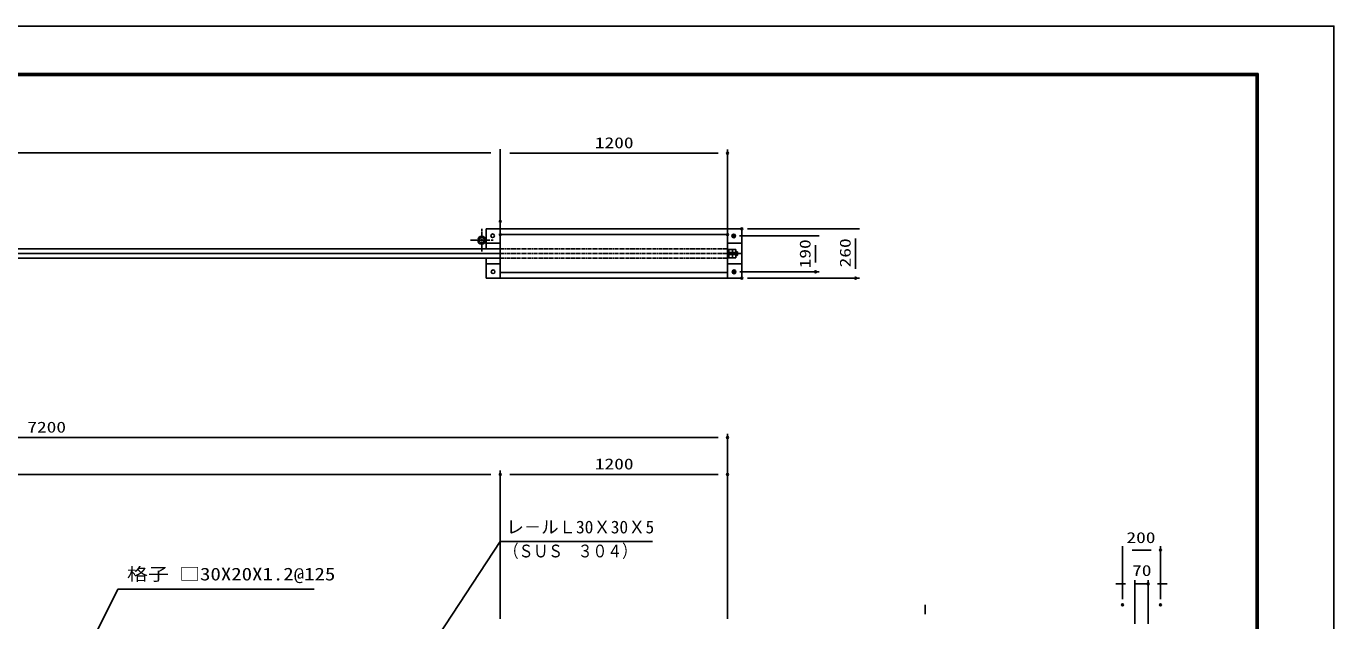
# Model space of a CAD drawing. Units: millimetres, scale not verified. Extents: x -5940 to 5940, y -4200 to 4200.
# Drawn here: x -964 to 5940, y 1061 to 4200 of the extents above; entities that cross this region are included whole.
import ezdxf
from ezdxf.enums import TextEntityAlignment as Align

# ---------------------------------------------------------------- set-up
doc = ezdxf.new("R2010")
doc.units = ezdxf.units.MM
doc.header["$LTSCALE"] = 20
doc.header["$PDMODE"] = 32
doc.header["$PDSIZE"] = 10
doc.linetypes.add('USER1', pattern=[0.375, 0.25, -0.125])
doc.linetypes.add('USER4', pattern=[0.906, 0.591, -0.118, 0.079, -0.118])
for name, color, linetype, lineweight in [('0-0_0', 7, 'Continuous', 25), ('0-1_1', 7, 'Continuous', 25), ('0-3_CENTLN-L', 4, 'USER1', 25), ('0-7_WAKU', 7, 'Continuous', 25)]:
    doc.layers.add(name, color=color, linetype=linetype, lineweight=lineweight)
doc.layers.add('0-5_DEFPOINTS', color=7, linetype='Continuous')
doc.styles.add('ＭＳ ゴシック', font='')
doc.styles.get('ＭＳ ゴシック').set_extended_font_data('MS Gothic')

msp = doc.modelspace()

# ---------------------------------------------------------------- linework, layer by layer
at = {"layer": '0-0_0', "color": 2}
for p, q in [((1489.39, 3531.64), (-4410.61, 3531.64)), ((1589.39, 3529.4), (2689.39, 3529.4)), ((3203.52, 3043.21), (3203.52, 2953.4)), ((3415.27, 3079.76), (3415.27, 2919.76)), ((-4410.61, 2028.47), (2689.39, 2028.47)), ((-4410.61, 1834.1), (1489.39, 1834.1)), ((1589.39, 1834.1), (2689.39, 1834.1)), ((4874.7, 1435.04), (4974.7, 1435.04)), ((4839.7, 1256.04), (4789.7, 1256.04)), ((4889.7, 1256.04), (4959.7, 1256.04)), ((5009.7, 1256.04), (5059.7, 1256.04)), ((3783.03, 1096.24), (3783.03, 1146.24))]:
    msp.add_line(p, q, dxfattribs=at)
at = {"layer": '0-0_0', "color": 1}
for p, q in [((1539.39, 3199.76), (1539.39, 3551.64)), ((1539.39, 3129.76), (1539.39, 3549.4)), ((2739.39, 3129.76), (2739.39, 3549.4)), ((2844.39, 3129.76), (3435.27, 3129.76)), ((2801.54, 3093.21), (3223.52, 3093.21)), ((2803.66, 2903.4), (3223.52, 2903.4)), ((2844.39, 2869.76), (3435.27, 2869.76)), ((2739.39, 1071.24), (2739.39, 2048.47)), ((1539.39, 1071.24), (1539.39, 1854.1)), ((1539.39, 1071.24), (1539.39, 1854.1)), ((2739.39, 1076.24), (2739.39, 1854.1)), ((4824.7, 1176.24), (4824.7, 1455.04)), ((5024.7, 1176.24), (5024.7, 1455.04)), ((4889.7, 1046.24), (4889.7, 1276.04)), ((4959.7, 1046.24), (4959.7, 1276.04))]:
    msp.add_line(p, q, dxfattribs=at)
at = {"layer": '0-0_0'}
for p, q in [((2739.39, 3021.76), (2783.39, 3021.76)), ((2739.39, 2999.76), (2814.39, 2999.76)), ((2739.39, 2977.76), (2783.39, 2977.76)), ((2745.39, 3004.76), (2783.39, 3004.76)), ((2745.39, 3004.26), (2783.39, 3004.26)), ((2745.39, 2995.26), (2783.39, 2995.26)), ((2745.39, 2994.76), (2783.39, 2994.76)), ((2783.39, 3009.56), (2790.19, 3009.56)), ((2783.39, 3004.66), (2791.39, 3004.66)), ((2783.39, 2994.86), (2791.39, 2994.86)), ((2783.39, 2989.96), (2790.19, 2989.96))]:
    msp.add_line(p, q, dxfattribs=at)
for points in [[(2343.6, 1480.06), (1538.03, 1480.06), (1176.88, 927.16)], [(556.02, 1227.78), (-479.82, 1227.78), (-724.8, 735.55)]]:
    msp.add_lwpolyline(points, dxfattribs=at)
for centre, radius in [((1441.39, 3069.76), 21.12), ((1441.39, 3069.76), 13.92), ((1498.92, 3093.56), 9.76), ((2771.54, 3093.21), 9.76), ((1501.04, 2903.75), 9.76), ((2773.66, 2903.4), 9.76)]:
    msp.add_circle(centre, radius, dxfattribs=at)
for centre, radius, start, end in [((2788.28, 3007.11), 3.1, 307.80915, 52.19085), ((2780.78, 2999.76), 10.6, 332.47843, 27.52157), ((2788.28, 2992.41), 3.1, 307.8099, 52.1901)]:
    msp.add_arc(centre, radius, start, end, dxfattribs=at)
at = {"layer": '0-1_1'}
for p, q in [((1464.39, 3024.76), (1464.39, 3129.76)), ((1539.39, 3129.76), (1539.39, 2869.76)), ((2739.39, 3129.76), (2739.39, 2869.76)), ((2814.39, 3129.76), (2814.39, 2869.76)), ((1539.39, 3099.76), (2739.39, 3099.76)), ((1539.39, 3024.76), (-4460.61, 3024.76)), ((1539.39, 2999.76), (-4460.61, 2999.76)), ((1539.39, 2974.76), (-4460.61, 2974.76)), ((1464.39, 2869.76), (1464.39, 2974.76)), ((2745.39, 3021.76), (2745.39, 2977.76)), ((2747.39, 3004.76), (2747.39, 2994.76)), ((2764.39, 3021.76), (2764.39, 2977.76)), ((2783.39, 3021.76), (2783.39, 2977.76)), ((2791.39, 3007.11), (2791.39, 2992.41)), ((2739.39, 2899.76), (1539.39, 2899.76))]:
    msp.add_line(p, q, dxfattribs=at)
at = {"layer": '0-1_1', "color": 4, "linetype": 'USER1'}
for p, q in [((2739.39, 3024.76), (1539.39, 3024.76)), ((2739.39, 2999.76), (1539.39, 2999.76)), ((2739.39, 2974.76), (1539.39, 2974.76))]:
    msp.add_line(p, q, dxfattribs=at)
at = {"layer": '0-3_CENTLN-L', "color": 2, "linetype": 'USER4'}
for p, q in [((1441.39, 3130.88), (1441.39, 3008.64)), ((1502.51, 3069.76), (1380.27, 3069.76))]:
    msp.add_line(p, q, dxfattribs=at)
at = {"layer": '0-3_CENTLN-L', "color": 7, "linetype": 'Continuous'}
for p, q in [((2814.39, 3129.76), (1464.39, 3129.76)), ((1539.39, 3054.76), (1464.39, 3054.76)), ((2814.39, 3054.76), (2739.39, 3054.76)), ((1539.39, 2944.76), (1464.39, 2944.76)), ((2814.39, 2944.76), (2739.39, 2944.76)), ((2814.39, 2869.76), (1464.39, 2869.76))]:
    msp.add_line(p, q, dxfattribs=at)
at = {"layer": '0-5_DEFPOINTS'}
for p in [(2739.39, 3529.4), (1539.39, 3169.76), (2814.39, 3129.76), (1539.39, 3099.76), (2739.39, 3099.76), (2771.54, 3093.21), (2773.66, 2903.4), (3203.52, 2903.4), (2814.39, 2869.76), (3415.27, 2869.76), (2739.39, 2028.47), (1539.39, 1834.1), (2739.39, 1834.1), (5024.7, 1435.04), (4959.7, 1256.04), (4824.7, 1146.24), (5024.7, 1146.24)]:
    msp.add_point(p, dxfattribs=at)
at = {"layer": '0-7_WAKU', "color": 3}
msp.add_lwpolyline([(-5940, 4200), (5940, 4200), (5940, -4200), (-5940, -4200)], close=True, dxfattribs=at)
at = {"layer": '0-7_WAKU'}
for points in [[(-5540, 3950), (5540, 3950), (5540, -3950), (-5540, -3950)], [(-5537.5, 3947.5), (5537.5, 3947.5), (5537.5, -3947.5), (-5537.5, -3947.5)], [(-5535, 3945), (5535, 3945), (5535, -3945), (-5535, -3945)], [(-5532.5, 3942.5), (5532.5, 3942.5), (5532.5, -3942.5), (-5532.5, -3942.5)], [(-5530, 3940), (5530, 3940), (5530, -3940), (-5530, -3940)]]:
    msp.add_lwpolyline(points, close=True, dxfattribs=at)

# ---------------------------------------------------------------- texts
at = {"layer": '0-0_0', "color": 3, "style": 'ＭＳ ゴシック'}
for s, height, width, p in [('1200', 57.77, 1.3, (2038.6, 3538.3)), ('7200', 57.77, 1.3, (-957.76, 2037.36)), ('1200', 57.77, 1.3, (2038.6, 1842.99)), ('200', 57.77, 1.3, (4844.97, 1454.3)), ('（ＳＵＳ\u3000３０４）', 67.35, 0.85, (1557.91, 1375.92)), ('格子 □30X20X1.2@125', 67.3, 1.2, (-431.24, 1254.26)), ('70', 57.77, 1.3, (4874.95, 1280.62))]:
    msp.add_text(s, height=height, dxfattribs=dict(at, width=width)).set_placement(p, align=Align.BOTTOM_LEFT)
at = {"layer": '0-0_0', "color": 3, "style": 'ＭＳ ゴシック', "width": 1.3}
for s, p in [('190', (3194.62, 2921.8)), ('260', (3406.37, 2926.9))]:
    msp.add_text(s, height=57.77, rotation=90, dxfattribs=at).set_placement(p, align=Align.BOTTOM_LEFT)
at = {"layer": '0-0_0', "color": 3, "style": 'ＭＳ ゴシック'}
msp.add_text('レ－ルＬ30Ｘ30Ｘ5', height=67.35, dxfattribs=at).set_placement((1571.54, 1502.62), align=Align.BOTTOM_LEFT)

doc.saveas('drawing.dxf')
